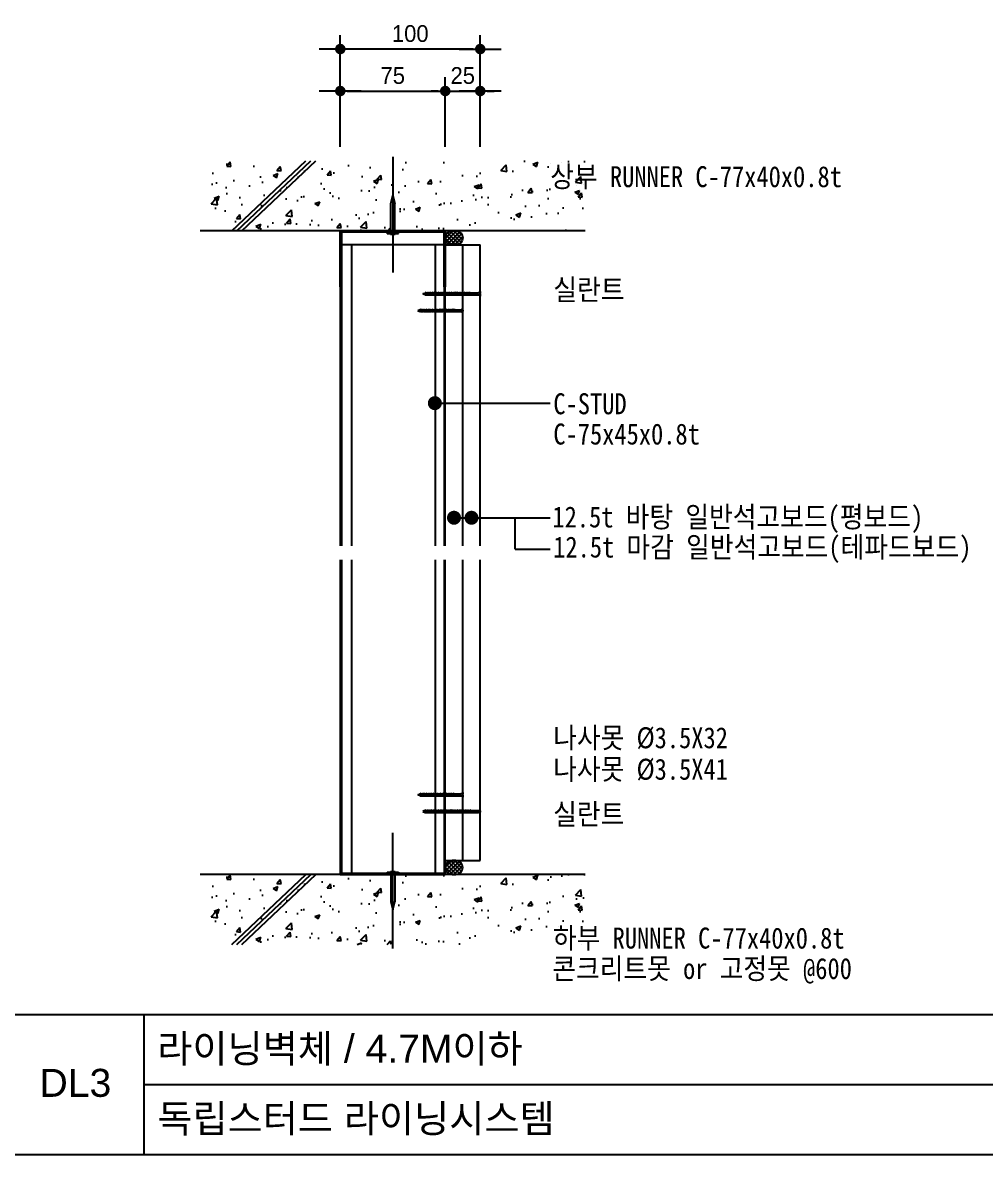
# Model space of a CAD drawing. Header units: millimetres. Extents: x 104 to 12536, y 73 to 2865.
# Drawn here: x 11273 to 11961, y 1486 to 2295 of the extents above; entities that cross this region are included whole.
import ezdxf
from ezdxf.enums import TextEntityAlignment as Align

# ---------------------------------------------------------------- set-up
doc = ezdxf.new("R2010")
doc.units = ezdxf.units.MM
doc.header["$LTSCALE"] = 5
doc.linetypes.add('CEN', pattern=[62, 60, -1, 0, -1])
for name, color, linetype in [('2', 7, 'Continuous'), ('CEN', 1, 'CEN'), ('CHAN', 3, 'Continuous'), ('CONC', 2, 'Continuous'), ('ele', 8, 'Continuous'), ('formline', 6, 'Continuous'), ('GB', 7, 'Continuous'), ('HAT', 8, 'Continuous'), ('HAT-CON', 8, 'Continuous'), ('ITXT', 5, 'Continuous'), ('RXDIM', 7, 'Continuous'), ('SCREW2', 8, 'Continuous'), ('TEXT', 7, 'Continuous'), ('WALL', 3, 'Continuous')]:
    doc.layers.add(name, color=color, linetype=linetype)
doc.styles.add('CGS', font='')
doc.styles.add('HANGUL', font='swissel.ttf', dxfattribs={"height": 39.57520393664721})
doc.styles.add('RXHS', font='')
doc.styles.get('CGS').set_extended_font_data('Dotum')
doc.styles.get('RXHS').set_extended_font_data('DotumChe')
doc.dimstyles.new('NDIM', dxfattribs={"dimscale": 5, "dimtxt": 2.399999999999999, "dimasz": 1, "dimexe": 2, "dimexo": 2, "dimgap": 1, "dimtad": 1, "dimtoh": 1, "dimdec": 0, "dimzin": 0, "dimdsep": 46, "dimtxsty": 'CGS', "dimblk1": 'DOTK', "dimblk2": 'DOTK', "dimsah": 1, "dimcen": 3, "dimclrt": 3, "dimadec": 0, "dimazin": 0, "dimtfac": 1.25, "dimtdec": 0, "dimtix": 1, "dimtmove": 2, "dimatfit": 3, "dimldrblk": 'DOTK', "dimfxl": 1, "dimtolj": 1, "dimtzin": 0, "dimarcsym": 0})

# ---------------------------------------------------------------- blocks, each defined once
blk = doc.blocks.new('A$C3B9F511A')
at = {"layer": 'CEN'}
blk.add_line((4.110860778356766, -27.56695748340246), (4.110860778373741, 55.13393537373861), dxfattribs=at)
at = {"layer": 'SCREW2'}
for p, q in [((-2.3166285246e-06, 27.08334013561216), (8.221723873903102, 27.08334013561216)), ((-2.3166285246e-06, 27.08334013561216), (-2.3166285246e-06, 26.11607823087798)), ((-2.3166285246e-06, 26.11607823087798), (8.221723873903102, 26.11607823087798)), ((2.418152445265147, 27.56697108803746), (2.418152445265147, 27.08334013561216)), ((2.418152445265147, 27.56697108803746), (5.803569112009428, 27.56697108803746)), ((2.659967921477798, 25.14881632614379), (2.659967921477798, 5.803578230877974)), ((5.561753635796776, 25.14881632614379), (5.561753635796776, 5.803578230877974)), ((5.803569112009428, 27.56697108803746), (5.803569112009428, 27.08334013561216)), ((8.221723873903102, 27.08334013561216), (8.221723873903102, 26.11607823087798)), ((2.659967921477798, 5.803578230877974), (4.110860778753703, 6.8023564381e-06)), ((4.110860778753703, 6.8023564381e-06), (5.561753635796776, 5.803578230877974))]:
    blk.add_line(p, q, dxfattribs=at)
blk.add_lwpolyline([(4.110860778753703, 6.8023564381e-06), (4.630132048892847, 5.282953036226899, -0.2554791109072273), (5.561753635796776, 5.803578230877974, -0.1507303205915342)], format="xyb", dxfattribs=at)
for centre, major_axis, ratio, start_param, end_param in [((0.0599774746588082, 25.13865299345889), (-2.600676553916185, 0.0144182329579221), 0.3758144128493934, 3.166741321692041, 4.737537648487113), ((0.9946573791457922, 25.14881632614379), (-2.424467088251323, 0.0947624059122061), 0.4289889832079039, 3.232453380651103, 4.416555920777287)]:
    blk.add_ellipse(centre, major_axis=major_axis, ratio=ratio, start_param=start_param, end_param=end_param, dxfattribs=at)
at = {"layer": 'SCREW2', "extrusion": (0, 0, -1)}
for centre, major_axis, ratio, start_param, end_param in [((7.227064178128784, 25.14881632614379), (2.424467088251323, 0.0947624059122061), 0.4289889832079039, 3.232453380651103, 4.416555920777287), ((8.161744082615769, 25.13865299345889), (2.600676553916185, 0.0144182329579221), 0.3758144128493934, 3.166741321692041, 4.737537648487113)]:
    blk.add_ellipse(centre, major_axis=major_axis, ratio=ratio, start_param=start_param, end_param=end_param, dxfattribs=at)
blk = doc.blocks.new('DOTK')
blk.add_line((-3, 0), (3, 0))
at = {"const_width": 0.75}
blk.add_lwpolyline([(-0.375, 0, 1), (0.375, 0, 1)], format="xyb", close=True, dxfattribs=at)
blk = doc.blocks.new('*D123')
at = {"layer": 'RXDIM', "color": 0, "lineweight": -2, "transparency": 16777216}
for p, q in [((11499.81250016147, 2205.759610713615), (11499.81250016147, 2255.759610713845)), ((11574.81250016152, 2205.759610713604), (11574.81250016152, 2255.759610713845)), ((11504.81250016147, 2245.759610713845), (11569.81250016152, 2245.759610713845))]:
    blk.add_line(p, q, dxfattribs=at)
at = {"layer": 'RXDIM', "color": 0, "lineweight": -2, "transparency": 16777216, "xscale": 5, "yscale": 5, "zscale": 5, "rotation": 180}
blk.add_blockref('DOTK', (11499.81250016147, 2245.759610713845), dxfattribs=at)
at = {"layer": 'RXDIM', "color": 0, "lineweight": -2, "transparency": 16777216, "xscale": 5, "yscale": 5, "zscale": 5}
blk.add_blockref('DOTK', (11574.81250016152, 2245.759610713845), dxfattribs=at)
at = {"layer": 'RXDIM', "color": 3, "transparency": 16777216, "insert": (11537.3125001615, 2256.767751826464), "char_height": 11.99999999999999, "attachment_point": 5, "style": 'CGS'}
blk.add_mtext('\\A1;75', dxfattribs=at)
blk = doc.blocks.new('*D124')
at = {"layer": 'RXDIM', "color": 0, "lineweight": -2, "transparency": 16777216}
for p, q in [((11574.81250016152, 2205.759610713604), (11574.81250016152, 2255.759610713615)), ((11599.81250016153, 2205.759610713838), (11599.81250016153, 2255.759610713615)), ((11569.81250016152, 2245.759610713615), (11564.81250016152, 2245.759610713615)), ((11574.81250016152, 2245.759610713615), (11599.81250016153, 2245.759610713615)), ((11604.81250016153, 2245.759610713615), (11609.81250016153, 2245.759610713615))]:
    blk.add_line(p, q, dxfattribs=at)
at = {"layer": 'RXDIM', "color": 0, "lineweight": -2, "transparency": 16777216, "xscale": 5, "yscale": 5, "zscale": 5}
blk.add_blockref('DOTK', (11574.81250016152, 2245.759610713615), dxfattribs=at)
at = {"layer": 'RXDIM', "color": 0, "lineweight": -2, "transparency": 16777216, "xscale": 5, "yscale": 5, "zscale": 5, "rotation": 180}
blk.add_blockref('DOTK', (11599.81250016153, 2245.759610713615), dxfattribs=at)
at = {"layer": 'RXDIM', "color": 3, "transparency": 16777216, "insert": (11587.31250016153, 2256.767751826234), "char_height": 11.99999999999999, "attachment_point": 5, "style": 'CGS'}
blk.add_mtext('\\A1;25', dxfattribs=at)
blk = doc.blocks.new('*D125')
at = {"layer": 'RXDIM', "color": 0, "lineweight": -2, "transparency": 16777216}
for p, q in [((11499.81250016147, 2205.759610713849), (11499.81250016147, 2285.759610713616)), ((11599.81250016153, 2205.759610713838), (11599.81250016153, 2285.759610713616)), ((11594.81250016153, 2275.759610713616), (11504.81250016147, 2275.759610713616))]:
    blk.add_line(p, q, dxfattribs=at)
at = {"layer": 'RXDIM', "color": 0, "lineweight": -2, "transparency": 16777216, "xscale": 5, "yscale": 5, "zscale": 5, "rotation": 180}
blk.add_blockref('DOTK', (11499.81250016147, 2275.759610713616), dxfattribs=at)
at = {"layer": 'RXDIM', "color": 0, "lineweight": -2, "transparency": 16777216, "xscale": 5, "yscale": 5, "zscale": 5}
blk.add_blockref('DOTK', (11599.81250016153, 2275.759610713616), dxfattribs=at)
at = {"layer": 'RXDIM', "color": 3, "transparency": 16777216, "insert": (11549.8125001615, 2286.767751826235), "char_height": 11.99999999999999, "attachment_point": 5, "style": 'CGS'}
blk.add_mtext('\\A1;100', dxfattribs=at)
blk = doc.blocks.new('나사못32')
at = {"layer": 'SCREW2'}
for p, q in [((2.242004351500363, 27.6233519015323), (0.626404000138873, 27.19391112882169)), ((0.626404000138873, 27.19391112882169), (0.9136409984047904, 27.57850984675858)), ((2.244158737380224, 30.16614498281982), (0.6285583860187351, 29.73670421010921)), ((0.6285583860187351, 29.73670421010921), (0.9157953842118928, 30.1213029279588)), ((2.244158737373405, 26.77651774734389), (0.6285583860119158, 26.34707697472059)), ((0.6285583860119158, 26.34707697472059), (0.9157953842050734, 26.73167569257018)), ((2.246313123180508, 29.31931082862414), (0.6307127718190184, 28.88987005591353)), ((0.6307127718190184, 28.88987005591353), (0.9179497700849352, 29.2744687737704)), ((2.246313123173688, 25.9296835932428), (0.6307127718121988, 25.50024282053219)), ((0.6307127718121988, 25.50024282053219), (0.9179497700781158, 25.88484153838178)), ((2.24846750905355, 28.47247667444301), (0.6328671576920608, 28.0430359017324)), ((0.6328671576920608, 28.0430359017324), (0.9201041558852184, 28.4276346196693)), ((2.248467509046732, 25.0828494390544), (0.6328671576852415, 24.65340866634379)), ((0.6328671576852415, 24.65340866634379), (0.9201041558783992, 25.03800738428069)), ((2.529241349766279, 28.00795061938189), (0.9136409984047904, 27.57850984675858)), ((2.52924134975946, 24.61832338399327), (0.9136409983979707, 24.18888261128266)), ((2.531395735573383, 30.55074370066941), (0.9157953842118928, 30.1213029279588)), ((2.531395735566563, 27.16111646528079), (0.9157953842050734, 26.73167569257018)), ((2.533550121446424, 29.70390954648101), (0.9179497700849352, 29.2744687737704)), ((2.533550121439605, 26.31428231109239), (0.9179497700781158, 25.88484153838178)), ((2.535704507246709, 28.85707539237991), (0.9201041558852184, 28.4276346196693)), ((2.535704507239889, 25.46744815689671), (0.9201041558783992, 25.03800738428069)), ((0.9222585417627556, 29.81477229276603), (0.9222585417616708, 29.27561408321159)), ((0.9222585417610506, 28.96736548388977), (0.922258541759966, 28.42820727434988)), ((0.9222585417593459, 28.11995867511538), (0.922258541758261, 27.5808004654809)), ((0.9222585417576408, 27.27255186623912), (0.9222585417565564, 26.73339365661192)), ((0.9222585417559358, 26.42514505737743), (0.9222585417548516, 25.88598684774293)), ((0.9222585417542314, 25.57773824850843), (0.9222585417531464, 25.03858003896127)), ((0.9222585417525264, 24.73033143963945), (0.9222585417514416, 24.19117323009228)), ((1.596273457697608, 31.99999999999679), (0.9809528775123562, 30.39096230023809)), ((0.9809528775123562, 30.39096230023809), (1.637340331004739, 30.9123451932577)), ((0.9809528775123562, 30.39096230015078), (0.9809528775118485, 30.13862236236839)), ((1.637340331004739, 30.9123451932577), (1.596273457697608, 31.99999999999679)), ((2.266034283243509, 30.44919441677029), (1.596273457697608, 31.99999999999679)), ((2.242004351505478, 30.16557232805193), (2.242004351504392, 29.62641411850476)), ((2.242004351503772, 29.31816551926298), (2.242004351502687, 28.77900730963578)), ((2.242004351502068, 28.47075871040128), (2.242004351500983, 27.9316005007668)), ((2.242004351500363, 27.6233519015323), (2.529241349766279, 28.00795061938189)), ((2.242004351500363, 27.6233519015323), (2.242004351499278, 27.08419369198513)), ((2.242004351498657, 26.77594509266331), (2.242004351497573, 26.23678688311615)), ((2.242004351496952, 25.92853828379433), (2.242004351495868, 25.38938007423989)), ((2.242004351495249, 25.08113147501266), (2.242004351494164, 24.54197326537818)), ((2.242004351493544, 24.23372466614368), (2.52924134975946, 24.61832338399327)), ((2.244158737380224, 30.16614498281982), (2.531395735573383, 30.55074370066941)), ((2.244158737373405, 26.77651774734389), (2.531395735566563, 27.16111646528079)), ((2.246313123180508, 29.31931082862414), (2.533550121446424, 29.70390954648101)), ((2.246313123173688, 25.9296835932428), (2.533550121439605, 26.31428231109239)), ((2.24846750905355, 28.47247667444301), (2.535704507246709, 28.85707539237991)), ((2.248467509046732, 25.0828494390544), (2.535704507239889, 25.46744815689671)), ((2.242004351493544, 24.23372466614368), (0.6264040001320537, 23.80428389343307)), ((0.6264040001320537, 23.80428389343307), (0.9136409983979707, 24.18888261128266)), ((2.244158737366586, 23.386890511948), (0.6285583860050963, 22.95744973923739)), ((0.6285583860050963, 22.95744973923739), (0.915795384198254, 23.3420484571743)), ((2.246313123166869, 22.54005635785418), (0.6307127718053795, 22.11061558514357)), ((0.6307127718053795, 22.11061558514357), (0.9179497700712966, 22.49521430299316)), ((2.246313123161754, 19.99783593124724), (0.6307127718002649, 19.56839515853663)), ((0.6307127718002649, 19.56839515853663), (0.917949770066182, 19.95299387647353)), ((2.248467509039912, 21.6932222036585), (0.632867157678422, 21.2637814309479)), ((0.632867157678422, 21.2637814309479), (0.9201041558715796, 21.64838014880476)), ((2.248467509034799, 19.15100177705882), (0.6328671576733075, 18.72156100443553)), ((0.6328671576733075, 18.72156100443553), (0.920104155866465, 19.10615972228512)), ((2.248467509031388, 17.45618815940818), (0.6328671576698978, 17.02674738669757)), ((0.6328671576698978, 17.02674738669757), (0.9201041558630552, 17.41134610453988)), ((2.250621894840195, 20.84638804947738), (0.6350215434787052, 20.41694727676676)), ((0.6350215434787052, 20.41694727676676), (0.9222585417446224, 20.80154599470366)), ((2.25062189483508, 18.30416762295774), (0.6350215434735907, 17.87472685024713)), ((0.6350215434735907, 17.87472685024713), (0.9222585417395078, 18.25932556809672)), ((2.250621894831904, 16.7255814951168), (0.6350215434704147, 16.29614072240619)), ((0.6350215434704147, 16.29614072240619), (0.922258541736332, 16.68073944034309)), ((2.531395735559744, 23.77148922980486), (0.915795384198254, 23.3420484571743)), ((2.533550121432787, 22.92465507570377), (0.9179497700712966, 22.49521430299316)), ((2.533550121427671, 20.38243464909683), (0.917949770066182, 19.95299387647353)), ((2.535704507233069, 22.07782092151537), (0.9201041558715796, 21.64838014880476)), ((2.535704507227955, 19.53560049499573), (0.920104155866465, 19.10615972228512)), ((2.535704507224544, 17.84078687725048), (0.9201041558630552, 17.41134610453988)), ((2.535704507221364, 16.28787052622501), (0.9201041558598744, 15.8584297535144)), ((0.9222585417508216, 23.88292463085778), (0.9222585417497366, 23.34376642121602)), ((0.9222585417491168, 23.0355178219888), (0.922258541748032, 22.49635961235432)), ((0.922258541747412, 22.18811101311982), (0.9222585417463272, 21.64895280348534)), ((0.9222585417457071, 21.34070420424356), (0.9222585417446224, 20.80154599470366)), ((2.537858893106113, 21.23098676732697), (0.9222585417446224, 20.80154599470366)), ((0.9222585417440022, 20.49329739538185), (0.9222585417429175, 19.95413918583468)), ((0.9222585417422972, 19.6458905865929), (0.9222585417412126, 19.1067323769657)), ((0.9222585417405924, 18.7984837777312), (0.9222585417395078, 18.25932556809672)), ((2.537858893100997, 18.68876634080733), (0.9222585417395078, 18.25932556809672)), ((0.9222585417388875, 17.95107696886222), (0.9222585417378028, 17.41191875922046)), ((0.9222585417378896, 17.45499726900558), (0.9222585417368048, 16.91583905945114)), ((0.9222585417374164, 17.21989764989026), (0.922258541736332, 16.68073944034309)), ((2.537858893097821, 17.11018021296639), (0.922258541736332, 16.68073944034309)), ((0.922258541735257, 16.37249084103651), (0.9222585417346219, 15.85900240819497)), ((2.242004351493544, 24.23372466614368), (2.242004351492458, 23.6945664565092)), ((2.242004351491838, 23.38631785726742), (2.242004351490753, 22.84715964772753)), ((2.242004351490134, 22.53891104840572), (2.242004351489049, 21.99975283885855)), ((2.242004351488429, 21.69150423961677), (2.242004351487344, 21.15234602998957)), ((2.242004351486723, 20.84409743075506), (2.24200435148564, 20.30493922112059)), ((2.242004351485018, 19.99669062188608), (2.242004351483934, 19.45753241224432)), ((2.242004351483315, 19.1492838130171), (2.24200435148223, 18.61012560338262)), ((2.24200435148161, 18.30187700414812), (2.242004351480524, 17.76271879459367)), ((2.242004351479904, 17.45447019527186), (2.242004351479053, 17.03153947558989)), ((2.242004351478377, 16.7232908763547), (2.242004351478056, 16.53545977577236)), ((2.242004351478359, 16.71470105598795), (2.242004351476635, 15.85847533446853)), ((2.244158737366586, 23.386890511948), (2.531395735559744, 23.77148922980486)), ((2.246313123166869, 22.54005635785418), (2.533550121432787, 22.92465507570377)), ((2.246313123161754, 19.99783593124724), (2.533550121427671, 20.38243464909683)), ((2.248467509039912, 21.6932222036585), (2.535704507233069, 22.07782092151537)), ((2.248467509034799, 19.15100177705882), (2.535704507227955, 19.53560049499573)), ((2.248467509031388, 17.45618815940818), (2.535704507224544, 17.84078687725048)), ((2.248467509028206, 15.90327180828811), (2.535704507221364, 16.28787052622501)), ((2.250621894840195, 20.84638804947738), (2.537858893106113, 21.23098676732697)), ((2.25062189483508, 18.30416762295774), (2.537858893100997, 18.68876634080733)), ((2.250621894831904, 16.7255814951168), (2.537858893097821, 17.11018021296639)), ((2.248467509028206, 15.90327180828811), (0.6328671576667168, 15.47383103566481)), ((0.6328671576667168, 15.47383103566481), (0.9201041558598744, 15.8584297535144)), ((2.248467508950333, 13.36105138176119), (0.6328671575888426, 12.93161060905059)), ((0.6328671575888426, 12.93161060905059), (0.9201041558547596, 13.31620932698748)), ((2.25062189482849, 15.05643765417973), (0.6350215434669999, 14.62699688146912)), ((0.6350215434669999, 14.62699688146912), (0.922258541732917, 15.01159559932599)), ((2.250621894823375, 12.51421722757279), (0.6350215434618854, 12.08477645494949)), ((0.6350215434618854, 12.08477645494949), (0.922258541655043, 12.46937517279908)), ((2.252776280628772, 14.20960349999133), (0.637175929267283, 13.78016272728072)), ((0.637175929267283, 13.78016272728072), (0.9244129275332, 14.16476144521762)), ((2.252776280623658, 11.66738307347169), (0.6371759292621685, 11.23794230076109)), ((0.6371759292621685, 11.23794230076109), (0.9244129275280856, 11.62254101861067)), ((2.259239438173437, 10.82169422864445), (0.6436390868119465, 10.39225345602114)), ((0.6436390868119465, 10.39225345602114), (0.930876085005104, 10.77685217387074)), ((2.265702595723213, 9.9760053838172), (0.6501022443617246, 9.5465646111939)), ((0.6501022443617246, 9.5465646111939), (0.937339242554882, 9.931163329043489)), ((2.272165753272993, 9.130316538989945), (0.6565654019115028, 8.70087576636665)), ((0.6565654019115028, 8.70087576636665), (0.9438024001046604, 9.085474484216238)), ((2.274320139073275, 8.283482384888856), (0.6587197877117859, 7.854041612178245)), ((0.6587197877117859, 7.854041612178245), (0.9459567859777028, 8.238640330027835)), ((2.535704507216249, 13.74565009961078), (0.9201041558547596, 13.31620932698748)), ((0.9222585417340016, 15.55075380896047), (0.922258541732917, 15.01159559932599)), ((2.537858893094406, 15.4410363720366), (0.922258541732917, 15.01159559932599)), ((2.537858893016533, 12.89881594550969), (0.922258541655043, 12.46937517279908)), ((0.9244129275342848, 14.70391965476479), (0.9244129275332, 14.16476144521762)), ((2.54001327889469, 14.59420221784092), (0.9244129275332, 14.16476144521762)), ((0.9244129275325798, 13.8565128458958), (0.9244129275314952, 13.31735463634864)), ((0.924412927530875, 13.00910603711413), (0.9244129275297904, 12.46994782747966)), ((0.9244129275291704, 12.16169922824515), (0.9244129275280856, 11.62254101861067)), ((2.540013278889576, 12.05198179132129), (0.9244129275280856, 11.62254101861067)), ((2.546476436366594, 11.20629294658135), (0.930876085005104, 10.77685217387074)), ((0.9330304708809364, 11.31658303818579), (0.9330304708798514, 10.77742482855132)), ((2.552939593916371, 10.3606041017541), (0.937339242554882, 9.931163329043489)), ((0.9394936284307144, 10.47089419335854), (0.9394936284296298, 9.931735983724069)), ((2.559402751466151, 9.514915256926852), (0.9438024001046604, 9.085474484216238)), ((0.9459567859804924, 9.625205348531297), (0.945956785979408, 9.086047138896816)), ((0.9459567859787879, 8.777798539662312), (0.9459567859777028, 8.238640330027835)), ((2.561557137339193, 8.668081102738444), (0.9459567859777028, 8.238640330027835)), ((2.242004351476724, 15.90155384424637), (2.242004351475638, 15.36239563461189)), ((2.244158737275301, 14.20731288126902), (2.244158737274216, 13.66815467163454)), ((2.244158737273596, 13.35990607240004), (2.244158737272511, 12.82074786276556)), ((2.244158737271892, 12.51249926353106), (2.244158737270808, 11.97334105389658)), ((2.248467508953741, 15.05586499949916), (2.248467508952658, 14.51670678986468)), ((2.248467508950333, 13.36105138176119), (2.535704507216249, 13.74565009961078)), ((2.25062189482849, 15.05643765417973), (2.537858893094406, 15.4410363720366)), ((2.250621894823375, 12.51421722757279), (2.537858893016533, 12.89881594550969)), ((2.252776280628772, 14.20960349999133), (2.54001327889469, 14.59420221784092)), ((2.252776280623658, 11.66738307347169), (2.540013278889576, 12.05198179132129)), ((2.252776280623658, 11.66738307347169), (2.252776280622573, 11.12822486383722)), ((2.259239438173437, 10.82169422864445), (2.546476436366594, 11.20629294658135)), ((2.259239438173437, 10.82169422864445), (2.259239438172352, 10.28253601900997)), ((2.265702595723213, 9.9760053838172), (2.552939593916371, 10.3606041017541)), ((2.265702595723213, 9.9760053838172), (2.265702595722129, 9.43684717418272)), ((2.265702595721509, 9.128598574948217), (2.265702595720425, 8.589440365313738)), ((2.272165753272993, 9.130316538989945), (2.559402751466151, 9.514915256926852)), ((2.274320139073275, 8.283482384888856), (2.561557137339193, 8.668081102738444)), ((2.274320139073275, 8.283482384888856), (2.27432013907219, 7.744324175254376)), ((-5.65041e-11, 0), (1.117469189501091, -2.2489e-12)), ((2.280783296546884, 5.742979922403678), (0.6651829451853947, 5.313539149693066)), ((0.6651829451853947, 5.313539149693066), (0.9524199434513118, 5.698137867629971)), ((2.282937682425042, 7.438366194822217), (0.6673373310635519, 7.008925422111609)), ((0.6673373310635519, 7.008925422111609), (0.9545743293294692, 7.393524139968473)), ((2.285092068225325, 6.591532040633815), (0.6694917168638349, 6.162091267923204)), ((0.6694917168638349, 6.162091267923204), (0.9567287151297522, 6.546689985860105)), ((2.568020294812801, 6.127578640253267), (0.9524199434513118, 5.698137867629971)), ((0.9545743293305536, 7.932682349602951), (0.9545743293294692, 7.393524139968473)), ((2.570174680690958, 7.822964912679082), (0.9545743293294692, 7.393524139968473)), ((0.9545743293255347, 5.390461923023863), (0.954574329316992, 1.191741372602232)), ((0.9567287151308368, 7.085848195407273), (0.9567287151297522, 6.546689985860105)), ((2.572329066491241, 6.976130758483403), (0.9567287151297522, 6.546689985860105)), ((0.956728715129132, 6.238441386538291), (0.9567287151280472, 5.699283176991121)), ((1.569924539816324, 0.4800278459120159), (1.569924539816669, 0.6511445722103666)), ((1.625976283411898, 0.684138217501097), (1.60291818496206, 0.6841382175011435)), ((1.658969928556811, 0.4800278459118347), (1.658969928557155, 0.6511445722101854)), ((2.274320139068161, 5.741261958341912), (2.274320139059008, 1.19174137259958)), ((2.276474524871853, 6.589241421911505), (2.276474524870768, 6.050083212277026)), ((2.280783296550293, 7.437793540141638), (2.28078329654921, 6.898635330507162)), ((2.280783296546884, 5.742979922403678), (2.568020294812801, 6.127578640253267)), ((2.282937682425042, 7.438366194822217), (2.570174680690958, 7.822964912679082)), ((2.285092068225325, 6.591532040633815), (2.572329066491241, 6.976130758483403)), ((2.111425278870112, -4.248999999999999e-12), (3.228894468354948, -6.4944e-12))]:
    blk.add_line(p, q, dxfattribs=at)
for centre, radius, start, end in [((-0.4415162142496964, 1.331824089750603), 1.403100842236725, 288.34099950658, 354.2701607798628), ((1.09705879063669, 0.4724852620834774), 0.4729259004157535, 267.5264770893546, 0.9138356353965873), ((1.614447234181601, -1.988417694522985), 2.049583397819267, 80.2865527777183, 99.71344722205113), ((1.602918184961994, 0.6511445722102991), 0.0329936452435574, 89.99999999988478, 179.9999999998848), ((1.62597628341183, 0.6511445722102529), 0.0329936452435574, 359.9999999998847, 89.99999999988478), ((2.131835677736415, 0.4724852620813956), 0.4729259004157535, 179.0861643643729, 272.4735229104149), ((3.670410682626259, 1.331824089742329), 1.403100842236725, 185.7298392199066, 251.6590004931895)]:
    blk.add_arc(centre, radius, start, end, dxfattribs=at)
blk = doc.blocks.new('나사못41')
at = {"layer": 'SCREW2'}
for p, q in [((1.600305223155988, 41), (0.9849846438524692, 39.39096229990411)), ((1.641372097059139, 39.91234519328705), (1.600305223155988, 41)), ((2.258051083655058, 39.47701461124493), (1.600305223155988, 41)), ((2.246036119357091, 36.62335190188936), (0.6304357682309303, 36.19391112829343)), ((0.6304357682309303, 36.19391112829343), (0.917672766286092, 36.57850984638772)), ((2.246036121207745, 33.23372466650074), (0.6304357700815842, 32.80428389290481)), ((0.6304357700815842, 32.80428389290481), (0.9176727681367464, 33.1888826109118)), ((2.248190503843535, 39.16614498317807), (0.6325901527173734, 38.73670420958212)), ((0.6325901527173734, 38.73670420958212), (0.9198271506997756, 39.12130292758911)), ((2.248190505694188, 35.77651774770578), (0.6325901545680273, 35.34707697419351)), ((0.6325901545680273, 35.34707697419351), (0.9198271525504296, 35.73167569220415)), ((2.248190507544843, 32.38689051230988), (0.6325901564186815, 31.95744973871394)), ((2.250344890107871, 38.31931082898721), (0.6347445389817113, 37.88987005539127)), ((0.6347445389817113, 37.88987005539127), (0.9219815370368728, 38.27446877340189)), ((2.250344891958527, 34.92968359360222), (0.6347445408323651, 34.50024282000629)), ((0.6347445408323651, 34.50024282000629), (0.9219815388875272, 34.88484153801329)), ((2.25249927644497, 37.47247667480362), (0.6368989253188082, 37.04303590120768)), ((0.6368989253188082, 37.04303590120768), (0.9241359233012107, 37.42763461930198)), ((2.252499278295624, 34.08284943941864), (0.6368989271694625, 33.65340866582271)), ((0.6368989271694625, 33.65340866582271), (0.9241359251518644, 34.038007383917)), ((2.533273117412254, 37.00795061989635), (0.917672766286092, 36.57850984638772)), ((2.533273119262907, 33.61832338450773), (0.9176727681367464, 33.1888826109118)), ((2.535427501825937, 39.55074370118506), (0.9198271506997756, 39.12130292758911)), ((2.53542750367659, 36.16111646580008), (0.9198271525504296, 35.73167569220415)), ((2.535427505527246, 32.77148923032051), (0.9198271544010841, 32.34204845680825)), ((2.537581888163035, 38.70390954699783), (0.9219815370368728, 38.27446877340189)), ((2.537581890013689, 35.31428231160921), (0.9219815388875272, 34.88484153801329)), ((2.539736274427372, 37.85707539289792), (0.9241359233012107, 37.42763461930198)), ((2.539736276278025, 34.46744815741836), (0.9241359251518644, 34.038007383917)), ((0.9262903084186136, 38.81477229239989), (0.9262903087129808, 38.27561408284908)), ((0.9262903088812768, 37.96736548352728), (0.9262903091756444, 37.42820727398374)), ((0.9262903093439404, 37.11995867474924), (0.9262903096383076, 36.58080046511476)), ((0.9262903098066042, 36.27255186587661), (0.9262903101009714, 35.7333936562494)), ((0.9262903102692676, 35.42514505701128), (0.9262903105636351, 34.88598684737679)), ((0.9262903107319308, 34.57773824814229), (0.9262903110262982, 34.03858003859876)), ((0.9262903111945948, 33.73033143927695), (0.926290311488962, 33.19117322972614)), ((0.9262903116572578, 32.88292463049165), (0.9262903119516256, 32.34376642085352)), ((0.9849846438524692, 39.39096229990411), (1.641372097059139, 39.91234519328705)), ((0.9849846438524692, 39.39096229982044), (0.9849846439902404, 39.13862236203442)), ((2.2460361179691, 39.16557232840899), (2.246036118263468, 38.62641411886182)), ((2.246036118431764, 38.31816551962369), (2.246036118726131, 37.77900730999647)), ((2.246036118894428, 37.47075871075834), (2.246036119188794, 36.93160050112386)), ((2.246036119357091, 36.62335190188936), (2.533273117412254, 37.00795061989635)), ((2.246036119357091, 36.62335190188936), (2.246036119651458, 36.08419369234583)), ((2.246036119819756, 35.77594509302401), (2.246036120114122, 35.23678688347321)), ((2.246036120282418, 34.92853828415139), (2.246036120576786, 34.3893800746006)), ((2.246036120745082, 34.08113147537336), (2.24603612103945, 33.54197326573525)), ((2.246036121207745, 33.23372466650074), (2.533273119262907, 33.61832338450773)), ((2.246036121207745, 33.23372466650074), (2.246036121502113, 32.69456645686626)), ((2.246036121670409, 32.38631785762812), (2.246036121964776, 31.84715964808459)), ((2.248190503843535, 39.16614498317807), (2.535427501825937, 39.55074370118506)), ((2.248190505694188, 35.77651774770578), (2.53542750367659, 36.16111646580008)), ((2.248190507544843, 32.38689051230988), (2.535427505527246, 32.77148923032051)), ((2.250344890107871, 38.31931082898721), (2.537581888163035, 38.70390954699783)), ((2.250344891958527, 34.92968359360222), (2.537581890013689, 35.31428231160921)), ((2.25249927644497, 37.47247667480362), (2.539736274427372, 37.85707539289792)), ((2.252499278295624, 34.08284943941864), (2.539736276278025, 34.46744815741836)), ((0.6325901564186815, 31.95744973871394), (0.9198271544010841, 32.34204845680825)), ((2.250344893809181, 31.54005635821361), (0.6347445426830194, 31.11061558461767)), ((0.6347445426830194, 31.11061558461767), (0.9219815407381808, 31.49521430262466)), ((2.250344895197171, 28.99783593160666), (0.63474454407101, 28.56839515801072)), ((0.63474454407101, 28.56839515801072), (0.9219815421261716, 28.95299387610503)), ((2.250344897510489, 24.76080188734543), (0.6347445463843276, 24.33136111374949)), ((0.6347445463843276, 24.33136111374949), (0.9219815444394892, 24.71595983184379)), ((2.252499280146278, 30.69322220402275), (0.6368989290201164, 30.26378143042681)), ((0.6368989290201164, 30.26378143042681), (0.9241359270025188, 30.64838014843744)), ((2.252499281534269, 28.15100177742308), (0.6368989304081071, 27.72156100391081)), ((0.6368989304081071, 27.72156100391081), (0.9241359283905094, 28.10615972192144)), ((2.252499282459595, 26.45618815977242), (0.6368989313334339, 26.02674738617648)), ((0.6368989313334339, 26.02674738617648), (0.9241359293158364, 26.4113461041762)), ((2.254653666410615, 29.84638804983916), (0.6390533152844542, 29.41694727624322)), ((0.6390533152844542, 29.41694727624322), (0.9262903133396156, 29.80154599433753)), ((2.254653667798605, 27.30416762331953), (0.6390533166724448, 26.87472684972359)), ((0.6390533166724448, 26.87472684972359), (0.9262903147276064, 27.25932556773058)), ((2.254653668723932, 25.60935400558156), (0.639053317597772, 25.17991323198562)), ((0.639053317597772, 25.17991323198562), (0.9262903156529338, 25.56451195007993)), ((2.537581891864343, 31.9246550762206), (0.9219815407381808, 31.49521430262466)), ((2.537581893252333, 29.38243464961365), (0.9219815421261716, 28.95299387610503)), ((2.53758189556565, 25.14540060535606), (0.9219815444394892, 24.71595983184379)), ((2.53973627812868, 31.07782092203337), (0.9241359270025188, 30.64838014843744)), ((2.539736279516671, 28.53560049551738), (0.9241359283905094, 28.10615972192144)), ((2.539736280441998, 26.84078687777214), (0.9241359293158364, 26.4113461041762)), ((2.539736281829989, 24.29856645125614), (0.9241359307038268, 23.86912567766021)), ((0.9262903121199216, 32.03551782162629), (0.9262903124142888, 31.49635961198818)), ((0.9262903125825854, 31.18811101275368), (0.9262903128769526, 30.64895280311919)), ((0.9262903130452484, 30.34070420388105), (0.9262903133396156, 29.80154599433753)), ((2.541890664465777, 30.23098676784979), (0.9262903133396156, 29.80154599433753)), ((0.9262903135079124, 29.49329739501571), (0.9262903138022796, 28.95413918546854)), ((0.926290313970576, 28.6458905862304), (0.9262903142649432, 28.1067323766032)), ((0.9262903144332392, 27.79848377736506), (0.9262903147276064, 27.25932556773058)), ((2.541890665853768, 27.68876634132652), (0.9262903147276064, 27.25932556773058)), ((0.9262903148959029, 26.95107696849607), (0.92629031519027, 26.41191875885796)), ((0.926290315358566, 26.10367015963073), (0.9262903156529338, 25.56451195007993)), ((2.541890666779095, 25.99395272358855), (0.9262903156529338, 25.56451195007993)), ((0.92629031582123, 25.25626335075811), (0.9262903161155972, 24.71710514120731)), ((0.9262903162838932, 24.40885654198007), (0.9262903165782604, 23.86969833234196)), ((2.246036122133073, 31.53891104876278), (2.246036122427439, 30.99975283921561)), ((2.246036122595736, 30.69150423997747), (2.246036122890104, 30.15234603035027)), ((2.2460361230584, 29.84409743111213), (2.246036123352767, 29.30493922147764)), ((2.246036123521063, 28.99669062224314), (2.246036123815431, 28.45753241260503)), ((2.246036123983726, 28.1492838133778), (2.246036124278094, 27.61012560373969)), ((2.246036124446391, 27.30187700450518), (2.246036124740758, 26.76271879495438)), ((2.246036124909054, 26.45447019563256), (2.24603612520342, 25.91531198608903)), ((2.246036125371718, 25.60706338685453), (2.246036125666084, 25.06790517722005)), ((2.24603612583438, 24.75965657798191), (2.246036126128748, 24.22049836835471)), ((2.250344893809181, 31.54005635821361), (2.537581891864343, 31.9246550762206)), ((2.250344895197171, 28.99783593160666), (2.537581893252333, 29.38243464961365)), ((2.250344897510489, 24.76080188734543), (2.53758189556565, 25.14540060535606)), ((2.252499280146278, 30.69322220402275), (2.53973627812868, 31.07782092203337)), ((2.252499281534269, 28.15100177742308), (2.539736279516671, 28.53560049551738)), ((2.252499282459595, 26.45618815977242), (2.539736280441998, 26.84078687777214)), ((2.252499283847586, 23.91396773316184), (2.539736281829989, 24.29856645125614)), ((2.254653666410615, 29.84638804983916), (2.541890664465777, 30.23098676784979)), ((2.254653667798605, 27.30416762331953), (2.541890665853768, 27.68876634132652)), ((2.254653668723932, 25.60935400558156), (2.541890666779095, 25.99395272358855)), ((2.252499283847586, 23.91396773316184), (0.6368989327214245, 23.48452695965321)), ((0.6368989327214245, 23.48452695965321), (0.9241359307038268, 23.86912567766021)), ((2.252499286160904, 19.6769336889006), (0.6368989350347425, 19.24749291530466)), ((0.6368989350347425, 19.24749291530466), (0.924135933089904, 19.63209163339897)), ((2.254653670111923, 23.06713357905829), (0.6390533189857625, 22.63769280546235)), ((0.6390533189857625, 22.63769280546235), (0.9262903170409243, 23.02229152347298)), ((2.25465367111001, 21.37231996132396), (0.639053319983849, 20.94287918772803)), ((0.639053319983849, 20.94287918772803), (0.9262903179662512, 21.32747790573138)), ((2.254653672498, 18.83009953471337), (0.6390533213718395, 18.40065876120475)), ((0.6390533213718395, 18.40065876120475), (0.9262903193542421, 18.78525747921173)), ((2.25680805644902, 22.22029942487107), (0.6412077053228598, 21.79085865127513)), ((0.6412077053228598, 21.79085865127513), (0.9284447033052619, 22.17545736936943)), ((2.256808057374347, 20.5254858071331), (0.6412077062481867, 20.09604503353716)), ((0.6412077062481867, 20.09604503353716), (0.9284447043033484, 20.48064375163146)), ((2.256808058762338, 17.98326538061347), (0.6412077076361773, 17.55382460701753)), ((0.6412077076361773, 17.55382460701753), (0.9284447056913387, 17.93842332502452)), ((2.258962445099435, 17.1364312264226), (0.6433620939732743, 16.70699045282666)), ((0.6433620939732743, 16.70699045282666), (0.9305990919556768, 17.09158917092097)), ((2.261116831363773, 16.28959707223538), (0.6455164802376121, 15.86015629863944)), ((0.6455164802376121, 15.86015629863944), (0.9327534782927742, 16.24475501673374)), ((2.539736284216065, 20.0615324069076), (0.924135933089904, 19.63209163339897)), ((0.9262903167465568, 23.56144973310746), (0.9262903170409243, 23.02229152347298)), ((2.541890668167086, 23.45173229706892), (0.9262903170409243, 23.02229152347298)), ((0.926290317671884, 21.86663611536586), (0.9262903179662512, 21.32747790573138)), ((2.541890669092413, 21.75691867932732), (0.9262903179662512, 21.32747790573138)), ((2.541890670480404, 19.21469825280768), (0.9262903193542421, 18.78525747921173)), ((0.9284447030108944, 22.71461557900391), (0.9284447033052619, 22.17545736936943)), ((2.544045054431423, 22.60489814287806), (0.9284447033052619, 22.17545736936943)), ((0.9284447040089812, 21.01980196118227), (0.9284447043033484, 20.48064375163146)), ((2.544045055429509, 20.91008452514009), (0.9284447043033484, 20.48064375163146)), ((0.9284447044716448, 20.17239515230965), (0.928444704766012, 19.63323694276248)), ((0.9284447049343086, 19.32498834353162), (0.9284447052286758, 18.7858301338935)), ((0.9284447053969715, 18.477581534659), (0.9284447056913387, 17.93842332502452)), ((0.9284447053969715, 18.477581534659), (0.9284447056913387, 17.93842332502452)), ((2.544045056817501, 18.36786409862046), (0.9284447056913387, 17.93842332502452)), ((0.9305990916613096, 17.63074738055908), (0.9305990919556768, 17.09158917092097)), ((2.546199443081837, 17.52102994443323), (0.9305990919556768, 17.09158917092097)), ((0.9327534779984066, 16.78391322636822), (0.9327534782927742, 16.24475501673374)), ((2.548353829418935, 16.67419579024237), (0.9327534782927742, 16.24475501673374)), ((2.246036126297044, 23.91224976911656), (2.246036126591412, 23.37309155948208)), ((2.246036126759707, 23.06484296024758), (2.246036128146135, 20.52548580712722)), ((2.248190513559469, 21.37060199718774), (2.248190513853836, 20.83144378764057)), ((2.248190514022131, 20.52319518840607), (2.2481905143165, 19.98403697877159)), ((2.248190514484795, 19.67578837953709), (2.248190514779162, 19.13663016990625)), ((2.248190514947459, 18.8283815706681), (2.248190515241826, 18.28922336103363)), ((2.248190515410123, 17.98097476188643), (2.24819051570449, 17.44181655225196)), ((2.248190515872787, 17.13356795301382), (2.248190516167154, 16.59440974338297)), ((2.252499286160904, 19.6769336889006), (2.539736284216065, 20.0615324069076)), ((2.252499288011557, 16.28730645350835), (2.252499288305925, 15.74814824387023)), ((2.254653670111923, 23.06713357905829), (2.541890668167086, 23.45173229706892)), ((2.25465367111001, 21.37231996132396), (2.541890669092413, 21.75691867932732)), ((2.254653672498, 18.83009953471337), (2.541890670480404, 19.21469825280768)), ((2.25680805644902, 22.22029942487107), (2.544045054431423, 22.60489814287806)), ((2.256808057374347, 20.5254858071331), (2.544045055429509, 20.91008452514009)), ((2.256808058762338, 17.98326538061347), (2.544045056817501, 18.36786409862046)), ((2.258962445099435, 17.1364312264226), (2.546199443081837, 17.52102994443323)), ((2.261116831363773, 16.28959707223538), (2.548353829418935, 16.67419579024237)), ((2.256808060150329, 15.44104495399924), (0.6412077090241679, 15.01160418040331)), ((0.6412077090241679, 15.01160418040331), (0.9284447070793292, 15.39620289849761)), ((2.258962446487426, 14.59421079981566), (0.6433620953612649, 14.16477002630703)), ((0.6433620953612649, 14.16477002630703), (0.9305990933436676, 14.54936874431402)), ((2.261116832751763, 13.74737664571211), (0.6455164816256028, 13.31793587211617)), ((0.6455164816256028, 13.31793587211617), (0.9327534796807648, 13.70253459012316)), ((2.26111683374985, 12.05256302797414), (0.6455164826236893, 11.6231222543782)), ((0.6455164826236893, 11.6231222543782), (0.9327534806060916, 12.0077209723852)), ((2.263271219088861, 12.90054249152488), (0.6476708679627003, 12.47110171792894)), ((0.6476708679627003, 12.47110171792894), (0.9349078659451022, 12.85570043602325)), ((2.263271220014188, 11.20572887378692), (0.647670868888027, 10.77628810019098)), ((0.647670868888027, 10.77628810019098), (0.9349078669431886, 11.16088681828528)), ((2.263271220432063, 10.37588290985955), (0.6476708693059026, 9.946442136263613)), ((0.6476708693059026, 9.946442136263613), (0.934907867361064, 10.33104085435792)), ((2.263271220849938, 9.546036945932183), (0.6476708697237779, 9.116596172336248)), ((0.6476708697237779, 9.116596172336248), (0.9349078677789392, 9.50119489043055)), ((2.263271221267814, 8.71619098200482), (0.6476708701416533, 8.28675020840888)), ((0.6476708701416533, 8.28675020840888), (0.9349078681968152, 8.671348926503182)), ((2.54404505820549, 15.82564367200624), (0.9284447070793292, 15.39620289849761)), ((2.546199444469829, 14.97880951790996), (0.9305990933436676, 14.54936874431402)), ((0.93275347846107, 15.93650641741193), (0.9327534787554372, 15.39734820786112)), ((0.932753478923734, 15.08909960863026), (0.9327534792181011, 14.54994139899578)), ((0.9327534793863972, 14.24169279976128), (0.9327534796807648, 13.70253459012316)), ((2.548353830806926, 14.13197536371909), (0.9327534796807648, 13.70253459012316)), ((0.9327534803117244, 12.54687918201967), (0.9327534806060916, 12.0077209723852)), ((2.548353831732252, 12.43716174598114), (0.9327534806060916, 12.0077209723852)), ((0.934907865650735, 13.39485864565773), (0.9349078659451022, 12.85570043602325)), ((2.550508217071264, 13.28514120953188), (0.9349078659451022, 12.85570043602325)), ((0.9349078666488214, 11.70004502783245), (0.9349078673381946, 10.33104085432729)), ((2.550508218069349, 11.59032759179391), (0.9349078669431886, 11.16088681828528)), ((2.550508218487225, 10.76048162786654), (0.934907867361064, 10.33104085435792)), ((0.9349078674934156, 10.02279225504208), (0.93490786775607, 9.501194890399928)), ((2.5505082189051, 9.93063566393918), (0.9349078677789392, 9.50119489043055)), ((0.9349078679112912, 9.192946291114717), (0.9349078681739456, 8.671348926472563)), ((2.550508219322976, 9.100789700011813), (0.9349078681968152, 8.671348926503182)), ((0.9349078683291658, 8.36310032718735), (0.9349078685918212, 7.841502962545196)), ((2.550508219740851, 8.270943736084446), (0.9349078686146904, 7.841502962575817)), ((2.246036133236998, 11.20114763623463), (2.246036133524178, 10.67955027155236)), ((2.246036133693894, 10.37130167231731), (2.246036133981076, 9.849704307635363)), ((2.246036134150791, 9.541455708400322), (2.246036134437971, 9.019858343718367)), ((2.246036134607687, 8.711609744483326), (2.246036134894869, 8.190012379801376)), ((2.252499288474221, 15.43989964463573), (2.252499288768588, 14.90074143500488)), ((2.252499288936884, 14.59249283577038), (2.252499289231252, 14.0533346261359)), ((2.254653675201223, 13.74565868166683), (2.254653675495589, 13.20650047203235)), ((2.254653676199309, 12.05084506384156), (2.254653676493676, 11.51168685429439)), ((2.256808060150329, 15.44104495399924), (2.54404505820549, 15.82564367200624)), ((2.256808061538319, 12.89882452747961), (2.256808061832686, 12.35966631784513)), ((2.258962446487426, 14.59421079981566), (2.546199444469829, 14.97880951790996)), ((2.261116832751763, 13.74737664571211), (2.548353830806926, 14.13197536371909)), ((2.26111683374985, 12.05256302797414), (2.548353831732252, 12.43716174598114)), ((2.263271219088861, 12.90054249152488), (2.550508217071264, 13.28514120953188)), ((2.263271220014188, 11.20572887378692), (2.550508218069349, 11.59032759179391)), ((2.263271220432063, 10.37588290985955), (2.550508218487225, 10.76048162786654)), ((2.263271220849938, 9.546036945932183), (2.5505082189051, 9.93063566393918)), ((2.263271221267814, 8.71619098200482), (2.550508219322976, 9.100789700011813)), ((2.263271221685689, 7.886345018077451), (2.550508219740851, 8.270943736084446)), ((2.263271221685689, 7.886345018077451), (0.6476708705595282, 7.456904244481512)), ((0.6476708705595282, 7.456904244481512), (0.9349078686146904, 7.841502962575817)), ((2.263271222103564, 7.056499054150086), (0.647670870977404, 6.627058280554147)), ((0.647670870977404, 6.627058280554147), (0.9349078690325658, 7.01165699864845)), ((0.9349078687470412, 7.533254363259985), (0.934907869009696, 7.011656998617827)), ((2.550508220158727, 7.441097772157077), (0.9349078690325658, 7.01165699864845)), ((0.9349078691649164, 6.703408399332617), (0.9349078719403598, 1.191741372230896)), ((1.541640539895305, 0.480027845883143), (1.541640539801879, 0.6511445721814937)), ((1.597692283379029, 0.6841382175029409), (1.574634184929191, 0.6841382174903515)), ((1.630685928635793, 0.4800278459317596), (1.630685928542368, 0.6511445722301104)), ((2.083141279212143, 2.63615e-10), (3.20061046869698, 8.737260000000001e-10)), ((2.246036135064584, 7.881763780566333), (2.246036135351765, 7.360166415884381)), ((2.246036135521481, 7.051917816649338), (2.246036138747979, 1.191741372956707)), ((2.263271222103564, 7.056499054150086), (2.550508220158727, 7.441097772157077)), ((-0.0282839997144731, -8.891719e-10), (1.089185189843123, -2.790609e-10))]:
    blk.add_line(p, q, dxfattribs=at)
for centre, radius, start, end in [((-0.4858906073198983, 1.354955060897234), 1.430142309994475, 288.6612786133805, 353.4468935501989), ((1.068774790719805, 0.4724852617918412), 0.4729259004157537, 267.5264771209081, 0.9138356668590369), ((1.58616323561326, -1.988417694527461), 2.049583397819267, 80.28655280900963, 99.71344725355455), ((1.574634184947205, 0.6511445721995074), 0.0329936452435574, 90.00000003128208, 180.000000031282), ((1.597692283397043, 0.6511445722120967), 0.0329936452435574, 3.12821104e-08, 90.00000003128208), ((2.10355167781953, 0.4724852623568042), 0.4729259004157537, 179.0861643957051, 272.4735229416562), ((3.642126682238469, 1.331824090864499), 1.403100842236725, 185.729839251357, 251.6590005246981)]:
    blk.add_arc(centre, radius, start, end, dxfattribs=at)

msp = doc.modelspace()

# ---------------------------------------------------------------- hatches: boundary and pattern name
at = {"layer": 'HAT'}
h = msp.add_hatch(dxfattribs=at)
h.set_pattern_fill('_USER', color=256, scale=2, angle=45, style=0, double=1, pattern_type=0)
h.set_pattern_definition([(135.0000000015546, (15550.18069326639, -5950.237959631573), (1.414213562334718, 1.414213562411466), []), (45.00000000155469, (15550.18069326639, -5950.237959631573), (1.414213562411466, -1.414213562334718), [])])
edge = h.paths.add_edge_path()
edge.add_arc((11582.31250016522, 2140.75961071351), 4.999999999999086, -89.99999999844522, 90.00000000155472, ccw=False)
edge.add_line((11582.3125001653, 2135.75961071351), (11579.81250016532, 2135.759610713549))
edge.add_arc((11579.81250016527, 2140.759610713548), 4.999999999999545, -269.9999999983203, -89.99999999857022, ccw=False)
edge.add_line((11579.81250016517, 2145.759610713547), (11582.31250016512, 2145.75961071351))
h = msp.add_hatch(dxfattribs=at)
h.set_pattern_fill('_USER', color=256, scale=2, angle=45, style=0, double=1, pattern_type=0)
h.set_pattern_definition([(224.9999999984503, (15550.18069326435, 9781.757172905742), (1.414213562334843, -1.414213562411344), []), (314.9999999984503, (15550.18069326435, 9781.757172905742), (1.414213562411344, 1.414213562334843), [])])
edge = h.paths.add_edge_path()
edge.add_arc((11582.31250016389, 1690.759602560308), 4.999999999999086, 269.9999999984504, 449.9999999984504)
edge.add_line((11582.31250016397, 1695.759602560306), (11579.81250016401, 1695.759602560271))
edge.add_arc((11579.81250016394, 1690.759602560269), 4.999999999999545, 449.9999999985752, 629.9999999983254)
edge.add_line((11579.81250016385, 1685.759602560271), (11582.3125001638, 1685.759602560309))
at = {"layer": 'HAT-CON'}
h = msp.add_hatch(dxfattribs=at)
h.set_pattern_fill('AR-CONC', color=256, scale=5, style=0)
h.set_pattern_definition([(49.99999999999999, (11699.57013968418, 95.42279997040714), (35.86300913003768, -3.137606749129755), [3.75, -41.25]), (355, (11699.57013968418, 95.42279997040714), (-6.937566680650001, 37.6096066850006), [3, -33]), (100.4514, (11702.55872368417, 95.16133297040733), (28.92546908570108, 34.47197710304768), [3.187009499999983, -35.05710559999973]), (46.1842, (11699.57013968418, 105.4227999704071), (53.36205243128222, -8.275950716450902), [5.624999999999973, -61.87499999999979]), (96.63559999999998, (11704.01697693417, 104.7331346204078), (46.73313527743516, 48.70589354502208), [4.780514399999943, -52.58564999999955]), (351.1842000000001, (11699.57013968418, 105.4227999704071), (46.73309725668135, 48.70593004626623), [4.5, -49.5]), (21, (11704.57013968416, 102.9227999704071), (29.84535260592308, -20.13094453326694), [3.75, -41.25]), (326, (11704.57013968416, 102.9227999704071), (12.16576659607908, 36.25750225234265), [3, -33]), (71.45140000000002, (11707.05725133416, 101.2452196704071), (42.0111314290745, 16.12652483549762), [3.187009499999987, -35.05710559999979]), (37.50000000000001, (11699.57013968418, 95.42279997040714), (0.6079927658645335, 16.64469269156557), [0, -32.6, 0, -33.5, 0, -33.125]), (7.499999999999999, (11699.57013968418, 95.42279997040714), (13.15347687210743, 19.72058559411801), [0, -19.1, 0, -31.85, 0, -12.625]), (327.5, (11688.42013968416, 95.42279997040714), (26.69112180862045, -1.127743586718989), [0, -12.5, 0, -39, 0, -51.75]), (317.5, (11683.42013968416, 95.42279997040714), (29.15930846711931, 5.005249116615882), [0, -16.25, 0, -25.9, 0, -36.75])])
h.paths.add_polyline_path([(11399.8125001612, 2195.759602560302), (11399.8125001612, 2145.759602560282), (11674.8125001612, 2145.759602560272), (11674.8125001612, 2195.759602560302)])
h = msp.add_hatch(dxfattribs=at)
h.set_pattern_fill('AR-CONC', color=256, scale=5, style=0)
h.set_pattern_definition([(49.99999999999999, (11699.57013968393, -414.1917301412732), (35.86300913003768, -3.137606749129755), [3.75, -41.25]), (355, (11699.57013968393, -414.1917301412732), (-6.937566680650001, 37.6096066850006), [3, -33]), (100.4514, (11702.55872368393, -414.4531971412744), (28.92546908570108, 34.47197710304768), [3.187009499999983, -35.05710559999973]), (46.1842, (11699.57013968393, -404.1917301412732), (53.36205243128222, -8.275950716450902), [5.624999999999974, -61.87499999999979]), (96.63559999999998, (11704.01697693395, -404.881395491273), (46.73313527743516, 48.70589354502208), [4.780514399999944, -52.58564999999955]), (351.1842000000001, (11699.57013968393, -404.1917301412732), (46.73309725668135, 48.70593004626623), [4.5, -49.5]), (21, (11704.57013968393, -406.6917301412732), (29.84535260592308, -20.13094453326694), [3.75, -41.25]), (326, (11704.57013968393, -406.6917301412732), (12.16576659607908, 36.25750225234265), [3, -33]), (71.45140000000002, (11707.05725133393, -408.3693104412732), (42.0111314290745, 16.12652483549762), [3.187009499999987, -35.0571055999998]), (37.50000000000001, (11699.57013968393, -414.1917301412732), (0.6079927658645335, 16.64469269156557), [0, -32.6, 0, -33.5, 0, -33.125]), (7.499999999999999, (11699.57013968393, -414.1917301412732), (13.15347687210743, 19.72058559411801), [0, -19.1, 0, -31.85, 0, -12.625]), (327.5, (11688.42013968393, -414.1917301412732), (26.69112180862045, -1.127743586718989), [0, -12.5, 0, -39, 0, -51.75]), (317.5, (11683.42013968393, -414.1917301412732), (29.15930846711931, 5.005249116615882), [0, -16.25, 0, -25.9, 0, -36.75])])
h.paths.add_polyline_path([(11674.8125001612, 1635.759602560276), (11674.8125001612, 1685.759602560242), (11399.8125001612, 1685.759602560258), (11399.8125001612, 1635.759602560273)])

# ---------------------------------------------------------------- linework, layer by layer
at = {"layer": 'CHAN', "color": 3}
for points in [[(11574.81250016147, 2145.75961071342), (11574.81250016147, 2105.75961071342), (11574.01250016165, 2105.75961071342), (11574.01250016165, 2144.959610713372), (11500.61250016222, 2144.959610713348), (11500.61250016222, 2105.759610713392), (11499.81250016147, 2105.759610713392), (11499.81250016147, 2145.759610713392)], [(11500.61250016151, 1686.559602560204), (11500.61250016151, 1725.759602560274), (11499.81250016147, 1725.759602560274), (11499.81250016147, 1685.759602560274), (11574.81250016147, 1685.759602560319), (11574.81250016147, 1725.759602560319), (11574.01250016142, 1725.759602560319), (11574.01250016142, 1686.55960256025)]]:
    msp.add_lwpolyline(points, close=True, dxfattribs=at)
at = {"layer": 'CONC'}
for p, q in [((11674.8125001612, 2145.759602560305), (11399.8125001612, 2145.759602560302)), ((11674.8125001612, 1685.759602560315), (11399.8125001612, 1685.759602560277))]:
    msp.add_line(p, q, dxfattribs=at)
at = {"layer": 'ele', "color": 8}
for p, q in [((11500.61250016222, 2135.992689504135), (11574.8125001612, 2135.992689504134)), ((11500.61250016222, 2135.992689504135), (11500.61250016247, 1920.759610713614)), ((11507.86250016222, 2135.992689504135), (11507.86250016222, 1920.759610713614)), ((11567.56250016119, 2135.992689504789), (11567.56250016499, 1920.759610713614)), ((11574.01250016121, 2135.992689504134), (11574.01250016146, 1920.759610713614)), ((11500.61250016304, 1910.759610713614), (11500.61250016314, 1685.759602560269)), ((11507.86250016151, 1910.759610713614), (11507.86250016153, 1685.759602560291)), ((11567.56250016336, 1910.759610713614), (11567.56250016478, 1685.759602560526)), ((11574.01250016203, 1910.759610713614), (11574.01250016212, 1685.759602560266))]:
    msp.add_line(p, q, dxfattribs=at)
at = {"layer": 'formline'}
for p, q in [((8504.499999918044, 1585.759602398612), (12178.25000024214, 1585.759602398612)), ((11359.81250016182, 1485.759613269283), (11359.8125001618, 1585.759613269247)), ((11359.81250016186, 1535.759613268454), (12178.25000024214, 1535.759613268461)), ((8504.499999918044, 1485.759602398612), (12178.25000024214, 1485.759602398612))]:
    msp.add_line(p, q, dxfattribs=at)
at = {"layer": 'GB', "color": 7}
for p, q in [((11574.8125001612, 1920.759610713614), (11574.8125001612, 2135.759610713426)), ((11587.31250016118, 1920.759610713614), (11587.31250016118, 2135.759610713426)), ((11599.81250016121, 1920.759610713614), (11599.81250016121, 2135.759610713426)), ((11574.81250016038, 1695.7596025602), (11574.81250016037, 1910.759610713614)), ((11587.31250016037, 1695.7596025602), (11587.31250016037, 1910.759610713614)), ((11599.81250016036, 1695.7596025602), (11599.81250016036, 1910.759610713614))]:
    msp.add_line(p, q, dxfattribs=at)
at = {"layer": 'GB'}
for p, q in [((11574.81250016115, 2135.759610713426), (11599.81250016116, 2135.759610713426)), ((11574.81250016037, 1695.7596025602), (11599.81250016036, 1695.7596025602))]:
    msp.add_line(p, q, dxfattribs=at)
at = {"layer": 'HAT'}
for points in [[(11582.3125001654, 2145.759610713509, -0.9999999999786267), (11582.31250016524, 2135.75961071351), (11579.81250016516, 2135.759610713549, -0.9999999999782628), (11579.812500165, 2145.759610713547), (11582.31250016507, 2145.759610713509)], [(11582.31250016406, 1685.759602560308, 0.9999999999786267), (11582.3125001639, 1695.759602560306), (11579.81250016382, 1695.759602560269, 0.9999999999782628), (11579.81250016369, 1685.759602560271), (11582.31250016372, 1685.759602560308)]]:
    msp.add_lwpolyline(points, format="xyb", dxfattribs=at)
at = {"layer": 'HAT-CON'}
for p, q in [((11422.3125001612, 2145.759602560302), (11475.31307512674, 2195.759602560301)), ((11425.84803406715, 2145.759602560302), (11478.84860903271, 2195.759602560301)), ((11429.38356797312, 2145.759602560302), (11482.38414293867, 2195.759602560301)), ((11422.3125001612, 1635.769183485279), (11475.30291923632, 1685.759602560289)), ((11425.84803406715, 1635.769183485279), (11478.83845314227, 1685.759602560289)), ((11429.38356797311, 1635.769183485279), (11482.37398704824, 1685.759602560289))]:
    msp.add_line(p, q, dxfattribs=at)
at = {"layer": 'ITXT'}
for p, q in [((11624.70529967819, 1918.259610713683), (11624.70529967889, 1940.759610713691)), ((11624.70529967773, 1918.259610713683), (11649.81250016151, 1918.259610713683))]:
    msp.add_line(p, q, dxfattribs=at)
for points in [[(11564.81250245976, 2145.759613431195, 0, 8.325000000000001, 0), (11580.95582486889, 2164.848697788333, 0, 0, 0), (11596.27987543039, 2183.095266462118, 0, 0, 0), (11649.81250016153, 2183.095266462108, 0, 0, 0)], [(11586.06250016325, 2138.259610713374, 0, 8.325000000000001, 0), (11602.40618191638, 2119.341786664227, 0, 0, 0), (11615.26149493108, 2104.211755525906, 0, 0, 0), (11649.92300888888, 2104.211755525901, 0, 0, 0)], [(11587.31250016047, 1742.759602561126, 0, 8.325000000000001, 0), (11603.65618191321, 1761.677426610414, 0, 0, 0), (11622.3617369824, 1783.756920278379, 0, 0, 0), (11649.92301670005, 1783.756920278379, 0, 0, 0)], [(11599.81250016038, 1730.759602560108, 0, 8.325000000000001, 0), (11616.15618191312, 1749.677426609395, 0, 0, 0), (11625.96622827337, 1761.256920278117, 0, 0, 0), (11649.92301670005, 1761.256920278331, 0, 0, 0)], [(11586.06250797442, 1693.259602560214, 0, 8.325000000000001, 0), (11602.40618972754, 1712.177426609363, 0, 0, 0), (11615.26150274223, 1727.307457747685, 0, 0, 0), (11649.92301670005, 1727.307457747685, 0, 0, 0)], [(11564.81250016147, 1685.759602560319, 0, 8.325000000000001, 0), (11580.95582257059, 1666.670518203161, 0, 0, 0), (11602.47548359595, 1641.04674652738, 0, 0, 0), (11649.81250016152, 1641.046746527354, 0, 0, 0)], [(11537.31250016119, 1660.443531127725, 0, 8.325000000000001, 0), (11553.45582257031, 1641.354446770567, 0, 0, 0), (11574.97548359567, 1615.730675094786, 0, 0, 0), (11649.81250016152, 1615.752363561899, 0, 0, 0)]]:
    msp.add_lwpolyline(points, format="xyseb", dxfattribs=at)
at = {"layer": 'ITXT', "const_width": 5}
for points in [[(11569.8858259362, 2022.670182414269, -1), (11564.88582593619, 2022.670182414269, -1)], [(11583.56250016119, 1940.759610713625, -1), (11578.56250016118, 1940.759610713625, -1)], [(11596.06250016122, 1940.759610713625, -1), (11591.06250016121, 1940.759610713625, -1)]]:
    msp.add_lwpolyline(points, format="xyb", close=True, dxfattribs=at)
at = {"layer": 'ITXT'}
for points in [[(11567.562500163, 2022.670182414255), (11649.81250016152, 2022.670182414327)], [(11578.56250016118, 1940.759610713567), (11649.81250016174, 1940.759610713683)]]:
    msp.add_lwpolyline(points, dxfattribs=at)
at = {"layer": 'WALL'}
for points in [[(11499.81250016148, 2145.759610713392), (11499.81250016148, 1920.759610713614)], [(11499.81250016148, 1910.759610713614), (11499.81250016148, 1685.759602560167)]]:
    msp.add_lwpolyline(points, dxfattribs=at)

# ---------------------------------------------------------------- block references
at = {"layer": 'SCREW2', "xscale": -1}
for name, p, rotation in [('A$C3B9F511A', (11533.2016393833, 2171.075688944238), 180), ('나사못41', (11599.81250015936, 2102.357302996431), 90.00000000260025), ('나사못32', (11587.31250016051, 1744.37404979395), 89.99999999746396)]:
    msp.add_blockref(name, p, dxfattribs=dict(at, rotation=rotation))
at = {"layer": 'SCREW2'}
for name, p, rotation in [('나사못32', (11587.31250016117, 2087.15669252809), 90.00000000260034), ('나사못41', (11599.81250015938, 1729.173439325609), 89.99999999746399)]:
    msp.add_blockref(name, p, dxfattribs=dict(at, rotation=rotation))
msp.add_blockref('A$C3B9F511A', (11533.20163938283, 1660.443524329349), dxfattribs=at)

# ---------------------------------------------------------------- texts
at = {"layer": '2', "color": 7, "linetype": 'Continuous', "style": 'HANGUL'}
msp.add_text('DL3', height=20, dxfattribs=at).set_placement((11310.57591056392, 1526.878593268685), align=Align.CENTER)
at = {"layer": 'TEXT', "style": 'RXHS', "width": 0.9}
for s, p in [('상부 RUNNER C-77x40x0.8t', (11649.83538314896, 2177.050980939272)), ('실란트', (11652.03905212683, 2096.282604844595)), ('C-STUD', (11652.03905212681, 2014.74103173302)), ('C-75x45x0.8t', (11652.03905212681, 1993.104777410744)), ('12.5t 바탕 일반석고보드(평보드)', (11651.37807770507, 1933.850494987782)), ('12.5t 마감 일반석고보드(테파드보드)', (11651.93250344778, 1912.334911409051)), ('나사못 Ø3.5X32', (11651.93250344733, 1776.032220973706)), ('나사못 Ø3.5X41', (11651.93250344733, 1753.532220973706)), ('실란트', (11651.93250344733, 1721.382758443059)), ('하부 RUNNER C-77x40x0.8t', (11651.7471582335, 1632.853900265078)), ('콘크리트못 or 고정못 @600', (11651.29805357214, 1611.071332756967))]:
    msp.add_text(s, height=15, dxfattribs=at).set_placement(p)
at = {"layer": 'TEXT', "color": 3, "style": 'HANGUL'}
for s, p in [('라이닝벽체 / 4.7M이하', (11369.11520435176, 1551.400287672168)), ('독립스터드 라이닝시스템', (11369.1152043518, 1501.400287835077))]:
    msp.add_text(s, height=20, dxfattribs=at).set_placement(p)

# ---------------------------------------------------------------- dimensions: what is measured, and where the dimension line sits
at = {"layer": 'RXDIM'}
for base, p1, p2, picture, middle in [((11499.81250016147, 2275.759610713616), (11599.81250016153, 2195.759610713838), (11499.81250016147, 2195.759610713849), '*D125', (11549.8125001615, 2286.767751826235)), ((11574.81250016152, 2245.759610713845), (11499.81250016147, 2195.759610713615), (11574.81250016152, 2195.759610713604), '*D123', (11537.3125001615, 2256.767751826464)), ((11599.81250016153, 2245.759610713615), (11574.81250016152, 2195.759610713604), (11599.81250016153, 2195.759610713838), '*D124', (11587.31250016153, 2256.767751826234))]:
    dim = msp.add_linear_dim(base=base, p1=p1, p2=p2, dimstyle='NDIM', dxfattribs=at)
    dim.commit()
    dim.dimension.update_dxf_attribs({"geometry": picture, "text_midpoint": middle})

doc.saveas('drawing.dxf')
